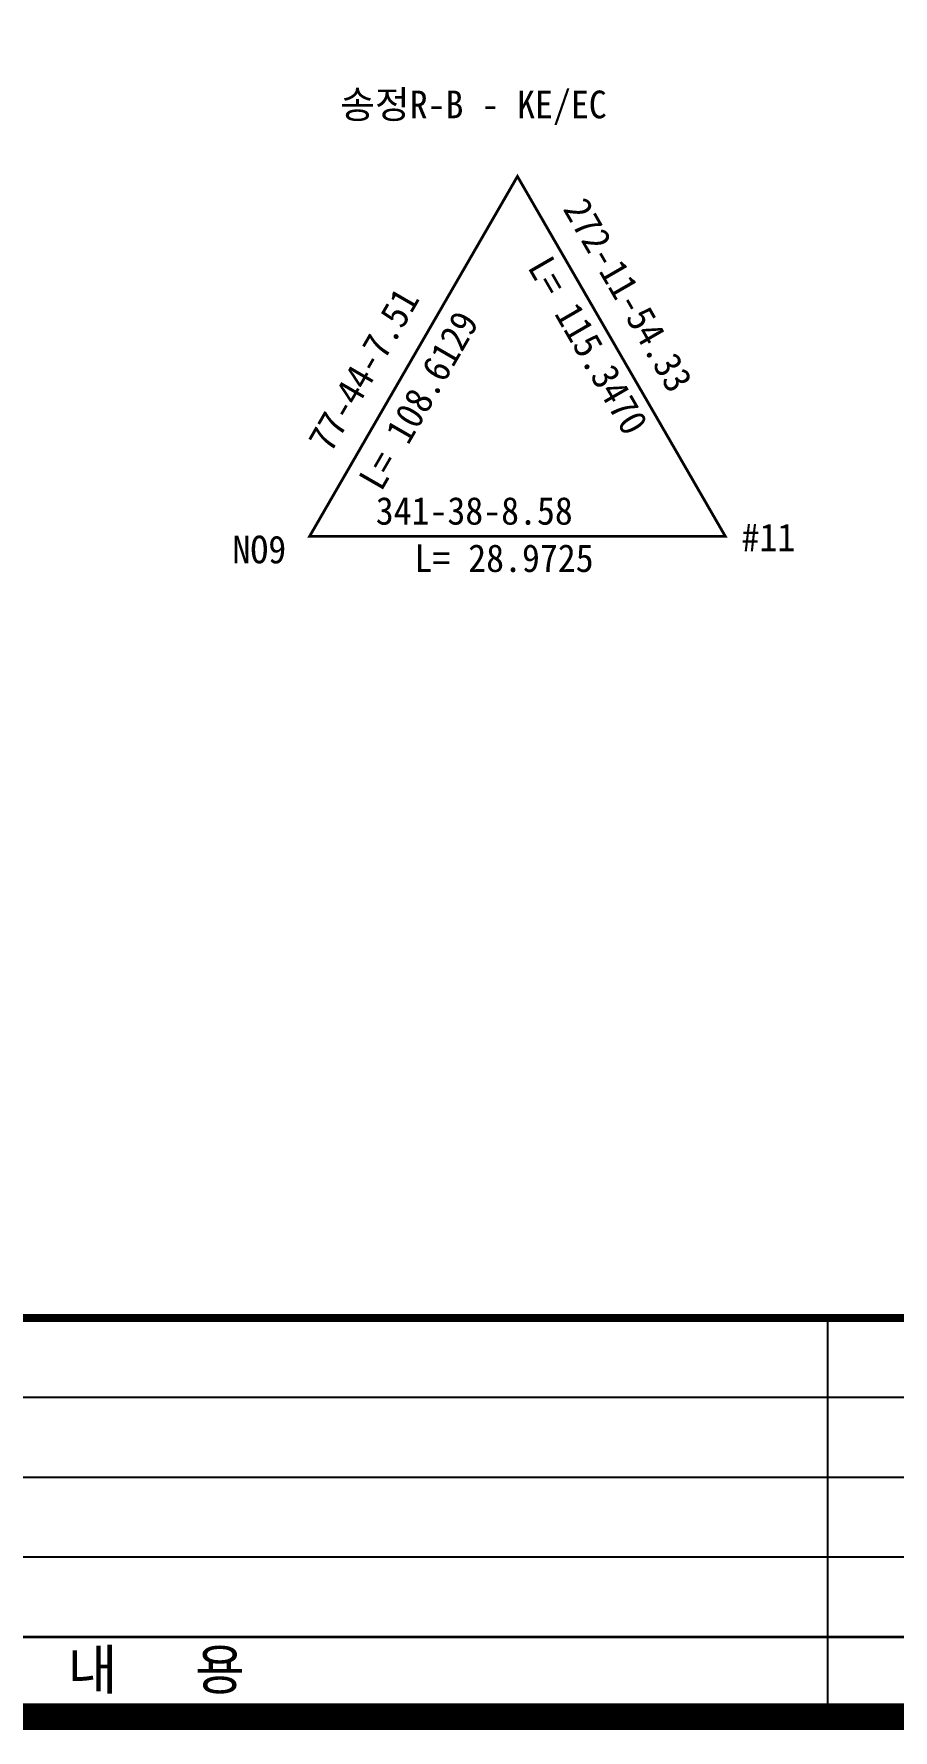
# Model space of a CAD drawing. Header units: millimetres. Extents: x 8286 to 10304, y 723 to 2148.
# Drawn here: x 9273.2 to 9428.3, y 768.2 to 1074.4 of the extents above; entities that cross this region are included whole.
import ezdxf
from ezdxf.enums import TextEntityAlignment as Align

# ---------------------------------------------------------------- set-up
doc = ezdxf.new("R2010")
doc.units = ezdxf.units.MM
for name, color, linetype in [('CA-ALGN-IPLN', 1, 'Continuous'), ('CA-ALGN-TEXT', 3, 'Continuous'), ('CA-TEXT', 3, 'Continuous'), ('CX-BORD', 3, 'Continuous'), ('CX-BORD-LIN1', 4, 'Continuous'), ('CX-BORD-LIN2', 3, 'Continuous'), ('CX-BORD-TEX2', 7, 'Continuous'), ('CX-BORD-TEX3', 6, 'Continuous')]:
    doc.layers.add(name, color=color, linetype=linetype)
doc.styles.add('GTXT', font='DotumChe.ttf')
doc.styles.add('TB_TEXT', font='DotumChe.ttf')
doc.styles.add('TB_WBTXT', font='H2GTRE.TTF')
doc.styles.add('TB_WMTXT', font='DotumChe.ttf')

# ---------------------------------------------------------------- blocks, each defined once
blk = doc.blocks.new('CXBLKA1-KHCA')
at = {"layer": 'CX-BORD-LIN1', "const_width": 2}
blk.add_lwpolyline([(796, 0), (0, 0), (0, 554), (796, 554)], close=True, dxfattribs=at)
at = {"layer": 'CX-BORD-LIN1'}
for points, const_width in [([(796, 30), (0, 30)], 0.6), ([(566, 6), (270, 6)], 0.2)]:
    blk.add_lwpolyline(points, dxfattribs=dict(at, const_width=const_width))
blk.add_lwpolyline([(446, 0), (446, 30)], dxfattribs=at)
at = {"layer": 'CX-BORD-LIN2'}
for points in [[(566, 24), (270, 24)], [(566, 18), (270, 18)], [(566, 12), (270, 12)]]:
    blk.add_lwpolyline(points, dxfattribs=at)
at = {"layer": 'CX-BORD-LIN1', "style": 'TB_TEXT'}
for tag, height, p in [('TR_RNUM4', 3, (285.11, 26.64)), ('TR_RDAT4', 3.5, (317.5, 27)), ('TR_DGN4', 3.5, (459.12, 27)), ('TR_CHK4', 3.5, (499.12, 27)), ('TR_APP4', 3.5, (539.12, 27)), ('TR_RNUM3', 3, (285.11, 20.64)), ('TR_RDAT3', 3.5, (317.5, 21)), ('TR_DGN3', 3.5, (459.12, 21)), ('TR_CHK3', 3.5, (499.12, 21)), ('TR_APP3', 3.5, (539.12, 21)), ('TR_RDAT2', 3.5, (317.5, 15)), ('TR_DGN2', 3.5, (459.12, 15)), ('TR_CHK2', 3.5, (499.12, 15)), ('TR_APP2', 3.5, (539.12, 15)), ('TR_RNUM2', 3, (285.11, 14.64)), ('TR_RDAT1', 3.5, (317.5, 9)), ('TR_DGN1', 3.5, (459.12, 9)), ('TR_CHK1', 3.5, (499.12, 9)), ('TR_APP1', 3.5, (539.12, 9)), ('TR_RNUM1', 3, (285.11, 8.64))]:
    blk.add_attdef(tag, text='', height=height, dxfattribs=at).set_placement(p, align=Align.MIDDLE_CENTER)
for tag, p in [('TR_RCON4', (342.3, 27)), ('TR_RCON3', (342.3, 21)), ('TR_RCON2', (342.3, 15)), ('TR_RCON1', (342.3, 9))]:
    blk.add_attdef(tag, text='', height=3.5, dxfattribs=at).set_placement(p, align=Align.MIDDLE_LEFT)
at = {"layer": 'CX-BORD-LIN2', "style": 'TB_TEXT'}
blk.add_attdef('TD_VERSION', text='', height=3, rotation=90, dxfattribs=at).set_placement((800.5, 48.01), align=Align.MIDDLE_CENTER)
at = {"layer": 'CX-BORD-TEX2', "style": 'TB_WMTXT'}
for tag, height, p in [('TB_CNAME', 5, (15.34, 531.83)), ('TB_CSCOP', 4, (16.63, 523.83))]:
    blk.add_attdef(tag, text='', height=height, dxfattribs=at).set_placement(p, align=Align.BOTTOM_LEFT)
at = {"layer": 'CX-BORD-TEX2', "style": 'TB_WBTXT'}
for tag, height, p in [('TB_MTITIL', 10, (398, 533.33)), ('TB_STITL', 7, (398, 518.33))]:
    blk.add_attdef(tag, text='', height=height, dxfattribs=at).set_placement(p, align=Align.MIDDLE_CENTER)
at = {"layer": 'CX-BORD-TEX3', "style": 'TB_TEXT'}
blk.add_text('내   용', height=3, dxfattribs=at).set_placement((395.5, 3.58), align=Align.MIDDLE)
for tag, height, p in [('TD_DCOMP', 4.5, (217.5, 25)), ('TD_CSECT', 4.5, (611, 25)), ('TD_CDIST', 4.5, (656, 25)), ('TD_DNAME_TOP', 4.5, (755, 25)), ('TD_DNAME_MAIN', 4.5, (755, 19.01)), ('TD_CCOMP', 4.5, (217.5, 15)), ('TD_HSCAL', 4.5, (626.7, 15.24)), ('TD_VSCAL', 4.5, (655.78, 15.24)), ('TD_DNAME_BOT', 3, (755, 13.65)), ('TD_CNAME', 5, (65, 5.75)), ('TD_FIELD', 4.5, (182.5, 5.53)), ('TD_CSTEP', 4.5, (253.24, 5.53)), ('TD_DWGCODE', 4.5, (641, 5.39)), ('TD_DWGNO', 4.5, (755, 5.39))]:
    blk.add_attdef(tag, text='', height=height, dxfattribs=at).set_placement(p, align=Align.MIDDLE_CENTER)

msp = doc.modelspace()

# ---------------------------------------------------------------- linework, layer by layer
at = {"layer": 'CA-ALGN-IPLN', "const_width": 0.5}
msp.add_lwpolyline([(9360.48, 1048.66), (9322.98, 983.71), (9397.98, 983.71)], close=True, dxfattribs=at)

# ---------------------------------------------------------------- block references
at = {"layer": 'CX-BORD', "xscale": 2.400000000000091, "yscale": 2.400000000000006}
msp.add_blockref('CXBLKA1-KHCA', (8346.09, 770.64), dxfattribs=at)

# ---------------------------------------------------------------- texts
at = {"layer": 'CA-ALGN-TEXT', "style": 'GTXT'}
msp.add_text('송정R-B - KE/EC', height=5, rotation=360, dxfattribs=at).set_placement((9328.49, 1059.15))
at = {"layer": 'CA-TEXT', "style": 'GTXT'}
for s, rotation, p in [('272-11-54.33', 299.9992, (9368.59, 1042.79)), ('L= 115.3470', 299.9992, (9362.19, 1032.29)), ('77-44-7.51', 60.0007, (9326.8, 998.57)), ('L= 108.6129', 60.0007, (9335.91, 991.61)), ('341-38-8.58', 360, (9334.92, 985.8)), ('#11', 360, (9400.91, 981.01)), ('NO9', 360, (9309.06, 978.82)), ('L= 28.9725', 360, (9341.91, 977.26))]:
    msp.add_text(s, height=5, rotation=rotation, dxfattribs=at).set_placement(p)

doc.saveas('drawing.dxf')
